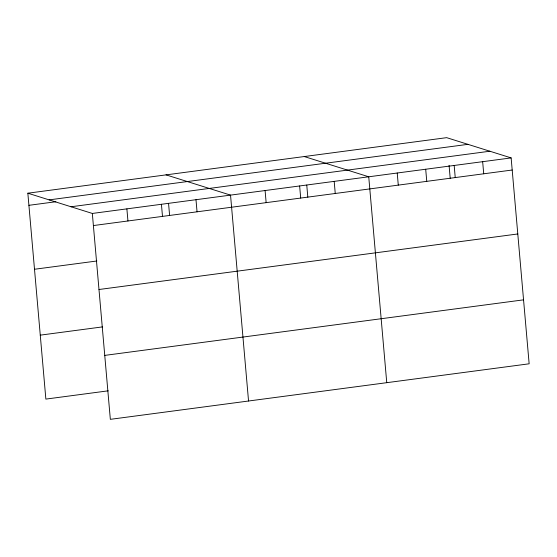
<?xml version="1.0" encoding="UTF-8"?>
<svg xmlns="http://www.w3.org/2000/svg" width="557" height="557" viewBox="0 0 557 557"><rect width="100%" height="100%" fill="white"/><g stroke="black" fill="none" stroke-linecap="round" stroke-linejoin="round"><path stroke-width="0.84" d="M27.85 193.202L446.658 137.663L511.138 157.903L529.15 363.798L110.342 419.337L92.33 213.449L27.85 193.202L45.862 399.097L108.225 390.826M49.127 199.886L467.936 144.34M28.908 205.317L55.874 201.738M71.052 206.765L489.861 151.226M92.33 213.449L511.138 157.903M93.388 225.557L512.196 170.017M34.506 269.261L96.862 260.989M98.986 289.508L517.794 233.961M40.271 335.147L102.627 326.875M104.751 355.394L523.552 299.847M304.261 156.545L368.741 176.792L386.753 382.68M166.056 174.877L230.535 195.117L248.547 401.012M482.661 161.683L483.72 173.791M454.178 165.457L455.236 177.572M449.074 165.325L450.209 178.289M425.701 169.237L426.759 181.345M397.225 173.011L398.283 185.119M334.193 181.373L335.251 193.481M306.761 185.077L307.819 197.171M299.638 185.954L300.696 198.062M265.09 190.536L266.149 202.644M195.987 199.698L197.046 211.813M168.555 203.402L169.613 215.503M161.433 204.287L162.491 216.395M126.885 208.868L127.943 220.976"/></g></svg>
